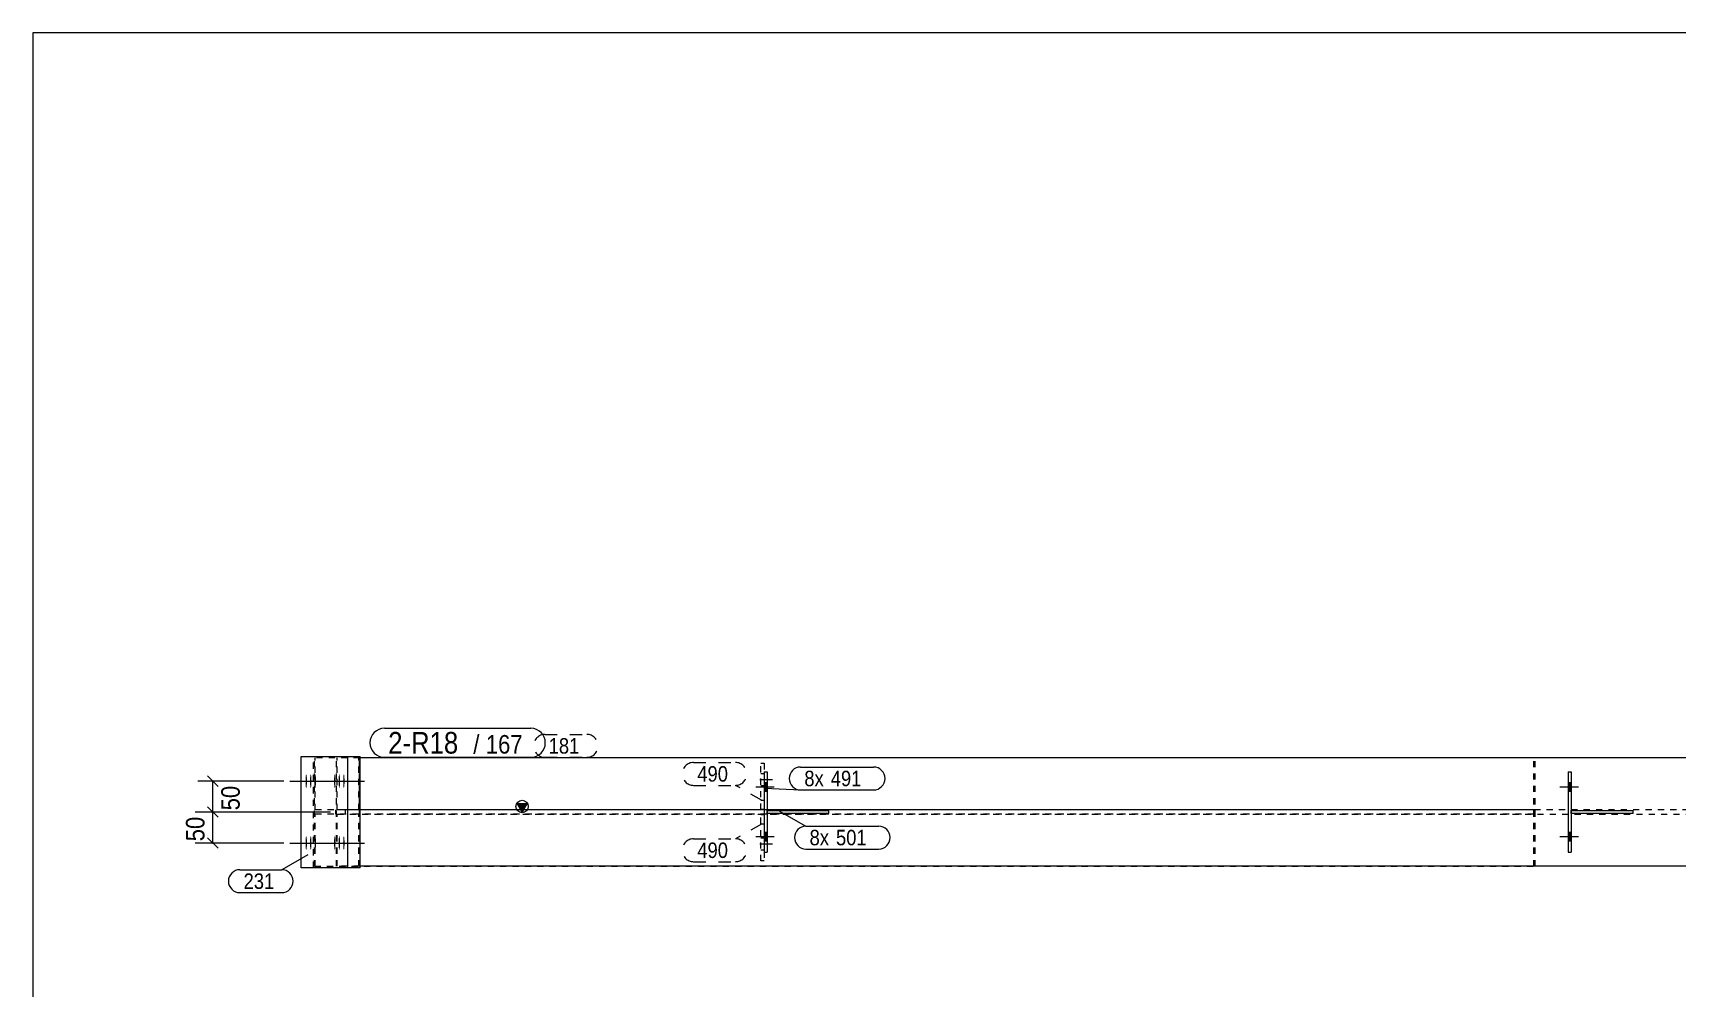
# Model space of a CAD drawing. Header units: millimetres. Extents: x 2 to 825, y 1 to 579.
# Drawn here: x 5 to 270.8, y 424.6 to 579 of the extents above; entities that cross this region are included whole.
import ezdxf

# ---------------------------------------------------------------- set-up
doc = ezdxf.new("R2010")
doc.units = ezdxf.units.MM
for name, pattern in [('XKITLINE00', [0]), ('XKITLINE01', [4, 1, -1, 1, -1]), ('XKITLINE02', [4, 2, -2])]:
    doc.linetypes.add(name, pattern=pattern)
for name, color, linetype, lineweight in [('Bolt', 3, 'Continuous', 0), ('Dimensions', 7, 'Continuous', 0), ('DrawingSheet', 5, 'Continuous', 0), ('Part', 2, 'Continuous', 0), ('PartMark', 7, 'Continuous', 0)]:
    doc.layers.add(name, color=color, linetype=linetype, lineweight=lineweight)
doc.styles.add('ARIAL', font='ARIAL.TTF')

# ---------------------------------------------------------------- blocks, each defined once
blk = doc.blocks.new('*A56')
at = {"layer": 'Bolt'}
for points in [[(253.19, 457.77), (253.69, 457.77), (253.69, 456.37), (253.19, 456.37)], [(253.19, 457.77), (253.69, 457.77), (253.69, 456.37), (253.19, 456.37)], [(253.19, 449.77), (253.69, 449.77), (253.69, 448.37), (253.19, 448.37)], [(253.19, 449.77), (253.69, 449.77), (253.69, 448.37), (253.19, 448.37)]]:
    blk.add_hatch(color=3, dxfattribs=at).paths.add_polyline_path(points, flags=17)
at = {"layer": 'Bolt', "color": 3, "linetype": 'XKITLINE00', "lineweight": 0}
for p, q in [((253.69, 457.77), (253.19, 457.77)), ((253.69, 457.77), (253.19, 457.77)), ((254.85, 457.07), (251.85, 457.07)), ((254.85, 457.07), (251.85, 457.07)), ((253.69, 456.37), (253.19, 456.37)), ((253.69, 456.37), (253.19, 456.37)), ((253.69, 449.77), (253.19, 449.77)), ((253.69, 449.77), (253.19, 449.77)), ((254.85, 449.07), (251.85, 449.07)), ((254.85, 449.07), (251.85, 449.07)), ((253.69, 448.37), (253.19, 448.37)), ((253.69, 448.37), (253.19, 448.37))]:
    blk.add_line(p, q, dxfattribs=at)
blk = doc.blocks.new('*A57')
at = {"layer": 'Bolt'}
for points in [[(123.19, 457.77), (123.69, 457.77), (123.69, 456.37), (123.19, 456.37)], [(123.19, 457.77), (123.69, 457.77), (123.69, 456.37), (123.19, 456.37)], [(123.19, 449.77), (123.69, 449.77), (123.69, 448.37), (123.19, 448.37)], [(123.19, 449.77), (123.69, 449.77), (123.69, 448.37), (123.19, 448.37)]]:
    blk.add_hatch(color=3, dxfattribs=at).paths.add_polyline_path(points, flags=17)
at = {"layer": 'Bolt', "color": 3, "linetype": 'XKITLINE00', "lineweight": 0}
for p, q in [((123.69, 457.77), (123.19, 457.77)), ((123.69, 457.77), (123.19, 457.77)), ((124.85, 457.07), (121.85, 457.07)), ((124.85, 457.07), (121.85, 457.07)), ((123.69, 456.37), (123.19, 456.37)), ((123.69, 456.37), (123.19, 456.37)), ((123.69, 449.77), (123.19, 449.77)), ((123.69, 449.77), (123.19, 449.77)), ((124.85, 449.07), (121.85, 449.07)), ((124.85, 449.07), (121.85, 449.07)), ((123.69, 448.37), (123.19, 448.37)), ((123.69, 448.37), (123.19, 448.37))]:
    blk.add_line(p, q, dxfattribs=at)
blk = doc.blocks.new('*A68')
at = {"layer": 'Bolt', "color": 3, "linetype": 'XKITLINE02', "lineweight": 0}
for p, q in [((124.54, 458.27), (121.54, 458.27)), ((123.19, 459.25), (122.69, 459.25)), ((123.19, 457.29), (122.69, 457.29))]:
    blk.add_line(p, q, dxfattribs=at)
blk = doc.blocks.new('*A69')
at = {"layer": 'Bolt', "color": 3, "linetype": 'XKITLINE02', "lineweight": 0}
for p, q in [((124.54, 447.87), (121.54, 447.87)), ((123.19, 448.85), (122.69, 448.85)), ((123.19, 446.89), (122.69, 446.89))]:
    blk.add_line(p, q, dxfattribs=at)
blk = doc.blocks.new('*A71')
at = {"layer": 'Bolt'}
for points in [[(49.3, 458.02), (49.3, 457.96), (49.3, 457.91), (49.3, 457.86), (49.3, 457.81), (49.3, 457.75), (49.29, 457.7), (49.29, 457.65), (49.29, 457.6), (49.29, 457.55), (49.29, 457.51), (49.28, 457.46), (49.28, 457.42), (49.28, 457.37), (49.27, 457.33), (49.27, 457.29), (49.26, 457.26), (49.26, 457.22), (49.25, 457.19), (49.25, 457.16), (49.25, 457.13), (49.24, 457.1), (49.24, 457.08), (49.23, 457.06), (49.23, 457.04), (49.22, 457.02), (49.21, 457.01), (49.21, 456.99), (49.2, 456.98), (49.2, 456.98), (49.19, 456.97), (49.19, 456.97), (49.18, 456.97), (49.17, 456.98), (49.17, 456.98), (49.16, 456.99), (49.16, 457.01), (49.15, 457.02), (49.15, 457.04), (49.14, 457.06), (49.14, 457.08), (49.13, 457.1), (49.13, 457.13), (49.12, 457.16), (49.12, 457.19), (49.11, 457.22), (49.11, 457.26), (49.1, 457.29), (49.1, 457.33), (49.1, 457.37), (49.09, 457.42), (49.09, 457.46), (49.09, 457.51), (49.08, 457.55), (49.08, 457.6), (49.08, 457.65), (49.08, 457.7), (49.08, 457.75), (49.07, 457.81), (49.07, 457.86), (49.07, 457.91), (49.07, 457.96), (49.07, 458.02), (49.07, 458.07), (49.07, 458.13), (49.07, 458.18), (49.07, 458.23), (49.07, 458.29), (49.07, 458.34), (49.08, 458.39), (49.08, 458.44), (49.08, 458.49), (49.08, 458.54), (49.08, 458.59), (49.09, 458.64), (49.09, 458.68), (49.09, 458.73), (49.1, 458.77), (49.1, 458.81), (49.1, 458.85), (49.11, 458.89), (49.11, 458.92), (49.12, 458.96), (49.12, 458.99), (49.13, 459.02), (49.13, 459.04), (49.14, 459.07), (49.14, 459.09), (49.15, 459.11), (49.15, 459.13), (49.16, 459.14), (49.16, 459.15), (49.17, 459.16), (49.17, 459.17), (49.18, 459.17), (49.19, 459.17), (49.19, 459.17), (49.2, 459.17), (49.2, 459.16), (49.21, 459.15), (49.21, 459.14), (49.22, 459.13), (49.23, 459.11), (49.23, 459.09), (49.24, 459.07), (49.24, 459.04), (49.25, 459.02), (49.25, 458.99), (49.25, 458.96), (49.26, 458.92), (49.26, 458.89), (49.27, 458.85), (49.27, 458.81), (49.28, 458.77), (49.28, 458.73), (49.28, 458.68), (49.29, 458.64), (49.29, 458.59), (49.29, 458.54), (49.29, 458.49), (49.29, 458.44), (49.3, 458.39), (49.3, 458.34), (49.3, 458.29), (49.3, 458.23), (49.3, 458.18), (49.3, 458.13), (49.3, 458.07)], [(50.04, 458.02), (50.04, 457.96), (50.03, 457.91), (50.03, 457.86), (50.03, 457.81), (50.03, 457.75), (50.03, 457.7), (50.03, 457.65), (50.02, 457.6), (50.02, 457.55), (50.02, 457.51), (50.02, 457.46), (50.01, 457.42), (50.01, 457.37), (50.01, 457.33), (50, 457.29), (50, 457.26), (49.99, 457.22), (49.99, 457.19), (49.98, 457.16), (49.98, 457.13), (49.97, 457.1), (49.97, 457.08), (49.96, 457.06), (49.96, 457.04), (49.95, 457.02), (49.95, 457.01), (49.94, 456.99), (49.94, 456.98), (49.93, 456.98), (49.93, 456.97), (49.92, 456.97), (49.91, 456.97), (49.91, 456.98), (49.9, 456.98), (49.9, 456.99), (49.89, 457.01), (49.89, 457.02), (49.88, 457.04), (49.88, 457.06), (49.87, 457.08), (49.87, 457.1), (49.86, 457.13), (49.86, 457.16), (49.85, 457.19), (49.85, 457.22), (49.84, 457.26), (49.84, 457.29), (49.83, 457.33), (49.83, 457.37), (49.83, 457.42), (49.82, 457.46), (49.82, 457.51), (49.82, 457.55), (49.82, 457.6), (49.81, 457.65), (49.81, 457.7), (49.81, 457.75), (49.81, 457.81), (49.81, 457.86), (49.81, 457.91), (49.81, 457.96), (49.81, 458.02), (49.81, 458.07), (49.81, 458.13), (49.81, 458.18), (49.81, 458.23), (49.81, 458.29), (49.81, 458.34), (49.81, 458.39), (49.81, 458.44), (49.81, 458.49), (49.82, 458.54), (49.82, 458.59), (49.82, 458.64), (49.82, 458.68), (49.83, 458.73), (49.83, 458.77), (49.83, 458.81), (49.84, 458.85), (49.84, 458.89), (49.85, 458.92), (49.85, 458.96), (49.86, 458.99), (49.86, 459.02), (49.87, 459.04), (49.87, 459.07), (49.88, 459.09), (49.88, 459.11), (49.89, 459.13), (49.89, 459.14), (49.9, 459.15), (49.9, 459.16), (49.91, 459.17), (49.91, 459.17), (49.92, 459.17), (49.93, 459.17), (49.93, 459.17), (49.94, 459.16), (49.94, 459.15), (49.95, 459.14), (49.95, 459.13), (49.96, 459.11), (49.96, 459.09), (49.97, 459.07), (49.97, 459.04), (49.98, 459.02), (49.98, 458.99), (49.99, 458.96), (49.99, 458.92), (50, 458.89), (50, 458.85), (50.01, 458.81), (50.01, 458.77), (50.01, 458.73), (50.02, 458.68), (50.02, 458.64), (50.02, 458.59), (50.02, 458.54), (50.03, 458.49), (50.03, 458.44), (50.03, 458.39), (50.03, 458.34), (50.03, 458.29), (50.03, 458.23), (50.04, 458.18), (50.04, 458.13), (50.04, 458.07)], [(50.77, 458.02), (50.77, 457.96), (50.77, 457.91), (50.77, 457.86), (50.77, 457.81), (50.77, 457.75), (50.76, 457.7), (50.76, 457.65), (50.76, 457.6), (50.76, 457.55), (50.75, 457.51), (50.75, 457.46), (50.75, 457.42), (50.74, 457.37), (50.74, 457.33), (50.74, 457.29), (50.73, 457.26), (50.73, 457.22), (50.72, 457.19), (50.72, 457.16), (50.71, 457.13), (50.71, 457.1), (50.7, 457.08), (50.7, 457.06), (50.69, 457.04), (50.69, 457.02), (50.68, 457.01), (50.68, 456.99), (50.67, 456.98), (50.67, 456.98), (50.66, 456.97), (50.65, 456.97), (50.65, 456.97), (50.64, 456.98), (50.64, 456.98), (50.63, 456.99), (50.63, 457.01), (50.62, 457.02), (50.62, 457.04), (50.61, 457.06), (50.61, 457.08), (50.6, 457.1), (50.6, 457.13), (50.59, 457.16), (50.59, 457.19), (50.58, 457.22), (50.58, 457.26), (50.57, 457.29), (50.57, 457.33), (50.57, 457.37), (50.56, 457.42), (50.56, 457.46), (50.56, 457.51), (50.55, 457.55), (50.55, 457.6), (50.55, 457.65), (50.55, 457.7), (50.54, 457.75), (50.54, 457.81), (50.54, 457.86), (50.54, 457.91), (50.54, 457.96), (50.54, 458.02), (50.54, 458.07), (50.54, 458.13), (50.54, 458.18), (50.54, 458.23), (50.54, 458.29), (50.54, 458.34), (50.54, 458.39), (50.55, 458.44), (50.55, 458.49), (50.55, 458.54), (50.55, 458.59), (50.56, 458.64), (50.56, 458.68), (50.56, 458.73), (50.57, 458.77), (50.57, 458.81), (50.57, 458.85), (50.58, 458.89), (50.58, 458.92), (50.59, 458.96), (50.59, 458.99), (50.6, 459.02), (50.6, 459.04), (50.61, 459.07), (50.61, 459.09), (50.62, 459.11), (50.62, 459.13), (50.63, 459.14), (50.63, 459.15), (50.64, 459.16), (50.64, 459.17), (50.65, 459.17), (50.65, 459.17), (50.66, 459.17), (50.67, 459.17), (50.67, 459.16), (50.68, 459.15), (50.68, 459.14), (50.69, 459.13), (50.69, 459.11), (50.7, 459.09), (50.7, 459.07), (50.71, 459.04), (50.71, 459.02), (50.72, 458.99), (50.72, 458.96), (50.73, 458.92), (50.73, 458.89), (50.74, 458.85), (50.74, 458.81), (50.74, 458.77), (50.75, 458.73), (50.75, 458.68), (50.75, 458.64), (50.76, 458.59), (50.76, 458.54), (50.76, 458.49), (50.76, 458.44), (50.77, 458.39), (50.77, 458.34), (50.77, 458.29), (50.77, 458.23), (50.77, 458.18), (50.77, 458.13), (50.77, 458.07)], [(53.92, 458.02), (53.92, 457.96), (53.92, 457.91), (53.91, 457.86), (53.91, 457.81), (53.91, 457.75), (53.91, 457.7), (53.91, 457.65), (53.91, 457.6), (53.9, 457.55), (53.9, 457.51), (53.9, 457.46), (53.89, 457.42), (53.89, 457.37), (53.89, 457.33), (53.88, 457.29), (53.88, 457.26), (53.87, 457.22), (53.87, 457.19), (53.87, 457.16), (53.86, 457.13), (53.86, 457.1), (53.85, 457.08), (53.85, 457.06), (53.84, 457.04), (53.84, 457.02), (53.83, 457.01), (53.82, 456.99), (53.82, 456.98), (53.81, 456.98), (53.81, 456.97), (53.8, 456.97), (53.8, 456.97), (53.79, 456.98), (53.78, 456.98), (53.78, 456.99), (53.77, 457.01), (53.77, 457.02), (53.76, 457.04), (53.76, 457.06), (53.75, 457.08), (53.75, 457.1), (53.74, 457.13), (53.74, 457.16), (53.73, 457.19), (53.73, 457.22), (53.72, 457.26), (53.72, 457.29), (53.72, 457.33), (53.71, 457.37), (53.71, 457.42), (53.71, 457.46), (53.7, 457.51), (53.7, 457.55), (53.7, 457.6), (53.69, 457.65), (53.69, 457.7), (53.69, 457.75), (53.69, 457.81), (53.69, 457.86), (53.69, 457.91), (53.69, 457.96), (53.69, 458.02), (53.69, 458.07), (53.69, 458.13), (53.69, 458.18), (53.69, 458.23), (53.69, 458.29), (53.69, 458.34), (53.69, 458.39), (53.69, 458.44), (53.69, 458.49), (53.7, 458.54), (53.7, 458.59), (53.7, 458.64), (53.71, 458.68), (53.71, 458.73), (53.71, 458.77), (53.72, 458.81), (53.72, 458.85), (53.72, 458.89), (53.73, 458.92), (53.73, 458.96), (53.74, 458.99), (53.74, 459.02), (53.75, 459.04), (53.75, 459.07), (53.76, 459.09), (53.76, 459.11), (53.77, 459.13), (53.77, 459.14), (53.78, 459.15), (53.78, 459.16), (53.79, 459.17), (53.8, 459.17), (53.8, 459.17), (53.81, 459.17), (53.81, 459.17), (53.82, 459.16), (53.82, 459.15), (53.83, 459.14), (53.84, 459.13), (53.84, 459.11), (53.85, 459.09), (53.85, 459.07), (53.86, 459.04), (53.86, 459.02), (53.87, 458.99), (53.87, 458.96), (53.87, 458.92), (53.88, 458.89), (53.88, 458.85), (53.89, 458.81), (53.89, 458.77), (53.89, 458.73), (53.9, 458.68), (53.9, 458.64), (53.9, 458.59), (53.91, 458.54), (53.91, 458.49), (53.91, 458.44), (53.91, 458.39), (53.91, 458.34), (53.91, 458.29), (53.92, 458.23), (53.92, 458.18), (53.92, 458.13), (53.92, 458.07)], [(54.65, 458.02), (54.65, 457.96), (54.65, 457.91), (54.65, 457.86), (54.65, 457.81), (54.65, 457.75), (54.64, 457.7), (54.64, 457.65), (54.64, 457.6), (54.64, 457.55), (54.63, 457.51), (54.63, 457.46), (54.63, 457.42), (54.63, 457.37), (54.62, 457.33), (54.62, 457.29), (54.61, 457.26), (54.61, 457.22), (54.6, 457.19), (54.6, 457.16), (54.6, 457.13), (54.59, 457.1), (54.59, 457.08), (54.58, 457.06), (54.57, 457.04), (54.57, 457.02), (54.56, 457.01), (54.56, 456.99), (54.55, 456.98), (54.55, 456.98), (54.54, 456.97), (54.54, 456.97), (54.53, 456.97), (54.52, 456.98), (54.52, 456.98), (54.51, 456.99), (54.51, 457.01), (54.5, 457.02), (54.5, 457.04), (54.49, 457.06), (54.49, 457.08), (54.48, 457.1), (54.48, 457.13), (54.47, 457.16), (54.47, 457.19), (54.46, 457.22), (54.46, 457.26), (54.45, 457.29), (54.45, 457.33), (54.45, 457.37), (54.44, 457.42), (54.44, 457.46), (54.44, 457.51), (54.43, 457.55), (54.43, 457.6), (54.43, 457.65), (54.43, 457.7), (54.43, 457.75), (54.42, 457.81), (54.42, 457.86), (54.42, 457.91), (54.42, 457.96), (54.42, 458.02), (54.42, 458.07), (54.42, 458.13), (54.42, 458.18), (54.42, 458.23), (54.42, 458.29), (54.42, 458.34), (54.43, 458.39), (54.43, 458.44), (54.43, 458.49), (54.43, 458.54), (54.43, 458.59), (54.44, 458.64), (54.44, 458.68), (54.44, 458.73), (54.45, 458.77), (54.45, 458.81), (54.45, 458.85), (54.46, 458.89), (54.46, 458.92), (54.47, 458.96), (54.47, 458.99), (54.48, 459.02), (54.48, 459.04), (54.49, 459.07), (54.49, 459.09), (54.5, 459.11), (54.5, 459.13), (54.51, 459.14), (54.51, 459.15), (54.52, 459.16), (54.52, 459.17), (54.53, 459.17), (54.54, 459.17), (54.54, 459.17), (54.55, 459.17), (54.55, 459.16), (54.56, 459.15), (54.56, 459.14), (54.57, 459.13), (54.57, 459.11), (54.58, 459.09), (54.59, 459.07), (54.59, 459.04), (54.6, 459.02), (54.6, 458.99), (54.6, 458.96), (54.61, 458.92), (54.61, 458.89), (54.62, 458.85), (54.62, 458.81), (54.63, 458.77), (54.63, 458.73), (54.63, 458.68), (54.63, 458.64), (54.64, 458.59), (54.64, 458.54), (54.64, 458.49), (54.64, 458.44), (54.65, 458.39), (54.65, 458.34), (54.65, 458.29), (54.65, 458.23), (54.65, 458.18), (54.65, 458.13), (54.65, 458.07)], [(55.39, 458.02), (55.38, 457.96), (55.38, 457.91), (55.38, 457.86), (55.38, 457.81), (55.38, 457.75), (55.38, 457.7), (55.38, 457.65), (55.37, 457.6), (55.37, 457.55), (55.37, 457.51), (55.37, 457.46), (55.36, 457.42), (55.36, 457.37), (55.36, 457.33), (55.35, 457.29), (55.35, 457.26), (55.34, 457.22), (55.34, 457.19), (55.33, 457.16), (55.33, 457.13), (55.32, 457.1), (55.32, 457.08), (55.31, 457.06), (55.31, 457.04), (55.3, 457.02), (55.3, 457.01), (55.29, 456.99), (55.29, 456.98), (55.28, 456.98), (55.28, 456.97), (55.27, 456.97), (55.26, 456.97), (55.26, 456.98), (55.25, 456.98), (55.25, 456.99), (55.24, 457.01), (55.24, 457.02), (55.23, 457.04), (55.23, 457.06), (55.22, 457.08), (55.22, 457.1), (55.21, 457.13), (55.21, 457.16), (55.2, 457.19), (55.2, 457.22), (55.19, 457.26), (55.19, 457.29), (55.18, 457.33), (55.18, 457.37), (55.18, 457.42), (55.17, 457.46), (55.17, 457.51), (55.17, 457.55), (55.17, 457.6), (55.16, 457.65), (55.16, 457.7), (55.16, 457.75), (55.16, 457.81), (55.16, 457.86), (55.16, 457.91), (55.16, 457.96), (55.15, 458.02), (55.15, 458.07), (55.15, 458.13), (55.16, 458.18), (55.16, 458.23), (55.16, 458.29), (55.16, 458.34), (55.16, 458.39), (55.16, 458.44), (55.16, 458.49), (55.17, 458.54), (55.17, 458.59), (55.17, 458.64), (55.17, 458.68), (55.18, 458.73), (55.18, 458.77), (55.18, 458.81), (55.19, 458.85), (55.19, 458.89), (55.2, 458.92), (55.2, 458.96), (55.21, 458.99), (55.21, 459.02), (55.22, 459.04), (55.22, 459.07), (55.23, 459.09), (55.23, 459.11), (55.24, 459.13), (55.24, 459.14), (55.25, 459.15), (55.25, 459.16), (55.26, 459.17), (55.26, 459.17), (55.27, 459.17), (55.28, 459.17), (55.28, 459.17), (55.29, 459.16), (55.29, 459.15), (55.3, 459.14), (55.3, 459.13), (55.31, 459.11), (55.31, 459.09), (55.32, 459.07), (55.32, 459.04), (55.33, 459.02), (55.33, 458.99), (55.34, 458.96), (55.34, 458.92), (55.35, 458.89), (55.35, 458.85), (55.36, 458.81), (55.36, 458.77), (55.36, 458.73), (55.37, 458.68), (55.37, 458.64), (55.37, 458.59), (55.37, 458.54), (55.38, 458.49), (55.38, 458.44), (55.38, 458.39), (55.38, 458.34), (55.38, 458.29), (55.38, 458.23), (55.38, 458.18), (55.39, 458.13), (55.39, 458.07)], [(49.3, 448.02), (49.3, 447.96), (49.3, 447.91), (49.3, 447.86), (49.3, 447.81), (49.3, 447.75), (49.29, 447.7), (49.29, 447.65), (49.29, 447.6), (49.29, 447.55), (49.29, 447.51), (49.28, 447.46), (49.28, 447.42), (49.28, 447.37), (49.27, 447.33), (49.27, 447.29), (49.26, 447.26), (49.26, 447.22), (49.25, 447.19), (49.25, 447.16), (49.25, 447.13), (49.24, 447.1), (49.24, 447.08), (49.23, 447.06), (49.23, 447.04), (49.22, 447.02), (49.21, 447.01), (49.21, 446.99), (49.2, 446.98), (49.2, 446.98), (49.19, 446.97), (49.19, 446.97), (49.18, 446.97), (49.17, 446.98), (49.17, 446.98), (49.16, 446.99), (49.16, 447.01), (49.15, 447.02), (49.15, 447.04), (49.14, 447.06), (49.14, 447.08), (49.13, 447.1), (49.13, 447.13), (49.12, 447.16), (49.12, 447.19), (49.11, 447.22), (49.11, 447.26), (49.1, 447.29), (49.1, 447.33), (49.1, 447.37), (49.09, 447.42), (49.09, 447.46), (49.09, 447.51), (49.08, 447.55), (49.08, 447.6), (49.08, 447.65), (49.08, 447.7), (49.08, 447.75), (49.07, 447.81), (49.07, 447.86), (49.07, 447.91), (49.07, 447.96), (49.07, 448.02), (49.07, 448.07), (49.07, 448.13), (49.07, 448.18), (49.07, 448.23), (49.07, 448.29), (49.07, 448.34), (49.08, 448.39), (49.08, 448.44), (49.08, 448.49), (49.08, 448.54), (49.08, 448.59), (49.09, 448.64), (49.09, 448.68), (49.09, 448.73), (49.1, 448.77), (49.1, 448.81), (49.1, 448.85), (49.11, 448.89), (49.11, 448.92), (49.12, 448.96), (49.12, 448.99), (49.13, 449.02), (49.13, 449.04), (49.14, 449.07), (49.14, 449.09), (49.15, 449.11), (49.15, 449.13), (49.16, 449.14), (49.16, 449.15), (49.17, 449.16), (49.17, 449.17), (49.18, 449.17), (49.19, 449.17), (49.19, 449.17), (49.2, 449.17), (49.2, 449.16), (49.21, 449.15), (49.21, 449.14), (49.22, 449.13), (49.23, 449.11), (49.23, 449.09), (49.24, 449.07), (49.24, 449.04), (49.25, 449.02), (49.25, 448.99), (49.25, 448.96), (49.26, 448.92), (49.26, 448.89), (49.27, 448.85), (49.27, 448.81), (49.28, 448.77), (49.28, 448.73), (49.28, 448.68), (49.29, 448.64), (49.29, 448.59), (49.29, 448.54), (49.29, 448.49), (49.29, 448.44), (49.3, 448.39), (49.3, 448.34), (49.3, 448.29), (49.3, 448.23), (49.3, 448.18), (49.3, 448.13), (49.3, 448.07)], [(50.04, 448.02), (50.04, 447.96), (50.03, 447.91), (50.03, 447.86), (50.03, 447.81), (50.03, 447.75), (50.03, 447.7), (50.03, 447.65), (50.02, 447.6), (50.02, 447.55), (50.02, 447.51), (50.02, 447.46), (50.01, 447.42), (50.01, 447.37), (50.01, 447.33), (50, 447.29), (50, 447.26), (49.99, 447.22), (49.99, 447.19), (49.98, 447.16), (49.98, 447.13), (49.97, 447.1), (49.97, 447.08), (49.96, 447.06), (49.96, 447.04), (49.95, 447.02), (49.95, 447.01), (49.94, 446.99), (49.94, 446.98), (49.93, 446.98), (49.93, 446.97), (49.92, 446.97), (49.91, 446.97), (49.91, 446.98), (49.9, 446.98), (49.9, 446.99), (49.89, 447.01), (49.89, 447.02), (49.88, 447.04), (49.88, 447.06), (49.87, 447.08), (49.87, 447.1), (49.86, 447.13), (49.86, 447.16), (49.85, 447.19), (49.85, 447.22), (49.84, 447.26), (49.84, 447.29), (49.83, 447.33), (49.83, 447.37), (49.83, 447.42), (49.82, 447.46), (49.82, 447.51), (49.82, 447.55), (49.82, 447.6), (49.81, 447.65), (49.81, 447.7), (49.81, 447.75), (49.81, 447.81), (49.81, 447.86), (49.81, 447.91), (49.81, 447.96), (49.81, 448.02), (49.81, 448.07), (49.81, 448.13), (49.81, 448.18), (49.81, 448.23), (49.81, 448.29), (49.81, 448.34), (49.81, 448.39), (49.81, 448.44), (49.81, 448.49), (49.82, 448.54), (49.82, 448.59), (49.82, 448.64), (49.82, 448.68), (49.83, 448.73), (49.83, 448.77), (49.83, 448.81), (49.84, 448.85), (49.84, 448.89), (49.85, 448.92), (49.85, 448.96), (49.86, 448.99), (49.86, 449.02), (49.87, 449.04), (49.87, 449.07), (49.88, 449.09), (49.88, 449.11), (49.89, 449.13), (49.89, 449.14), (49.9, 449.15), (49.9, 449.16), (49.91, 449.17), (49.91, 449.17), (49.92, 449.17), (49.93, 449.17), (49.93, 449.17), (49.94, 449.16), (49.94, 449.15), (49.95, 449.14), (49.95, 449.13), (49.96, 449.11), (49.96, 449.09), (49.97, 449.07), (49.97, 449.04), (49.98, 449.02), (49.98, 448.99), (49.99, 448.96), (49.99, 448.92), (50, 448.89), (50, 448.85), (50.01, 448.81), (50.01, 448.77), (50.01, 448.73), (50.02, 448.68), (50.02, 448.64), (50.02, 448.59), (50.02, 448.54), (50.03, 448.49), (50.03, 448.44), (50.03, 448.39), (50.03, 448.34), (50.03, 448.29), (50.03, 448.23), (50.04, 448.18), (50.04, 448.13), (50.04, 448.07)], [(50.77, 448.02), (50.77, 447.96), (50.77, 447.91), (50.77, 447.86), (50.77, 447.81), (50.77, 447.75), (50.76, 447.7), (50.76, 447.65), (50.76, 447.6), (50.76, 447.55), (50.75, 447.51), (50.75, 447.46), (50.75, 447.42), (50.74, 447.37), (50.74, 447.33), (50.74, 447.29), (50.73, 447.26), (50.73, 447.22), (50.72, 447.19), (50.72, 447.16), (50.71, 447.13), (50.71, 447.1), (50.7, 447.08), (50.7, 447.06), (50.69, 447.04), (50.69, 447.02), (50.68, 447.01), (50.68, 446.99), (50.67, 446.98), (50.67, 446.98), (50.66, 446.97), (50.65, 446.97), (50.65, 446.97), (50.64, 446.98), (50.64, 446.98), (50.63, 446.99), (50.63, 447.01), (50.62, 447.02), (50.62, 447.04), (50.61, 447.06), (50.61, 447.08), (50.6, 447.1), (50.6, 447.13), (50.59, 447.16), (50.59, 447.19), (50.58, 447.22), (50.58, 447.26), (50.57, 447.29), (50.57, 447.33), (50.57, 447.37), (50.56, 447.42), (50.56, 447.46), (50.56, 447.51), (50.55, 447.55), (50.55, 447.6), (50.55, 447.65), (50.55, 447.7), (50.54, 447.75), (50.54, 447.81), (50.54, 447.86), (50.54, 447.91), (50.54, 447.96), (50.54, 448.02), (50.54, 448.07), (50.54, 448.13), (50.54, 448.18), (50.54, 448.23), (50.54, 448.29), (50.54, 448.34), (50.54, 448.39), (50.55, 448.44), (50.55, 448.49), (50.55, 448.54), (50.55, 448.59), (50.56, 448.64), (50.56, 448.68), (50.56, 448.73), (50.57, 448.77), (50.57, 448.81), (50.57, 448.85), (50.58, 448.89), (50.58, 448.92), (50.59, 448.96), (50.59, 448.99), (50.6, 449.02), (50.6, 449.04), (50.61, 449.07), (50.61, 449.09), (50.62, 449.11), (50.62, 449.13), (50.63, 449.14), (50.63, 449.15), (50.64, 449.16), (50.64, 449.17), (50.65, 449.17), (50.65, 449.17), (50.66, 449.17), (50.67, 449.17), (50.67, 449.16), (50.68, 449.15), (50.68, 449.14), (50.69, 449.13), (50.69, 449.11), (50.7, 449.09), (50.7, 449.07), (50.71, 449.04), (50.71, 449.02), (50.72, 448.99), (50.72, 448.96), (50.73, 448.92), (50.73, 448.89), (50.74, 448.85), (50.74, 448.81), (50.74, 448.77), (50.75, 448.73), (50.75, 448.68), (50.75, 448.64), (50.76, 448.59), (50.76, 448.54), (50.76, 448.49), (50.76, 448.44), (50.77, 448.39), (50.77, 448.34), (50.77, 448.29), (50.77, 448.23), (50.77, 448.18), (50.77, 448.13), (50.77, 448.07)], [(53.92, 448.02), (53.92, 447.96), (53.92, 447.91), (53.91, 447.86), (53.91, 447.81), (53.91, 447.75), (53.91, 447.7), (53.91, 447.65), (53.91, 447.6), (53.9, 447.55), (53.9, 447.51), (53.9, 447.46), (53.89, 447.42), (53.89, 447.37), (53.89, 447.33), (53.88, 447.29), (53.88, 447.26), (53.87, 447.22), (53.87, 447.19), (53.87, 447.16), (53.86, 447.13), (53.86, 447.1), (53.85, 447.08), (53.85, 447.06), (53.84, 447.04), (53.84, 447.02), (53.83, 447.01), (53.82, 446.99), (53.82, 446.98), (53.81, 446.98), (53.81, 446.97), (53.8, 446.97), (53.8, 446.97), (53.79, 446.98), (53.78, 446.98), (53.78, 446.99), (53.77, 447.01), (53.77, 447.02), (53.76, 447.04), (53.76, 447.06), (53.75, 447.08), (53.75, 447.1), (53.74, 447.13), (53.74, 447.16), (53.73, 447.19), (53.73, 447.22), (53.72, 447.26), (53.72, 447.29), (53.72, 447.33), (53.71, 447.37), (53.71, 447.42), (53.71, 447.46), (53.7, 447.51), (53.7, 447.55), (53.7, 447.6), (53.69, 447.65), (53.69, 447.7), (53.69, 447.75), (53.69, 447.81), (53.69, 447.86), (53.69, 447.91), (53.69, 447.96), (53.69, 448.02), (53.69, 448.07), (53.69, 448.13), (53.69, 448.18), (53.69, 448.23), (53.69, 448.29), (53.69, 448.34), (53.69, 448.39), (53.69, 448.44), (53.69, 448.49), (53.7, 448.54), (53.7, 448.59), (53.7, 448.64), (53.71, 448.68), (53.71, 448.73), (53.71, 448.77), (53.72, 448.81), (53.72, 448.85), (53.72, 448.89), (53.73, 448.92), (53.73, 448.96), (53.74, 448.99), (53.74, 449.02), (53.75, 449.04), (53.75, 449.07), (53.76, 449.09), (53.76, 449.11), (53.77, 449.13), (53.77, 449.14), (53.78, 449.15), (53.78, 449.16), (53.79, 449.17), (53.8, 449.17), (53.8, 449.17), (53.81, 449.17), (53.81, 449.17), (53.82, 449.16), (53.82, 449.15), (53.83, 449.14), (53.84, 449.13), (53.84, 449.11), (53.85, 449.09), (53.85, 449.07), (53.86, 449.04), (53.86, 449.02), (53.87, 448.99), (53.87, 448.96), (53.87, 448.92), (53.88, 448.89), (53.88, 448.85), (53.89, 448.81), (53.89, 448.77), (53.89, 448.73), (53.9, 448.68), (53.9, 448.64), (53.9, 448.59), (53.91, 448.54), (53.91, 448.49), (53.91, 448.44), (53.91, 448.39), (53.91, 448.34), (53.91, 448.29), (53.92, 448.23), (53.92, 448.18), (53.92, 448.13), (53.92, 448.07)], [(54.65, 448.02), (54.65, 447.96), (54.65, 447.91), (54.65, 447.86), (54.65, 447.81), (54.65, 447.75), (54.64, 447.7), (54.64, 447.65), (54.64, 447.6), (54.64, 447.55), (54.63, 447.51), (54.63, 447.46), (54.63, 447.42), (54.63, 447.37), (54.62, 447.33), (54.62, 447.29), (54.61, 447.26), (54.61, 447.22), (54.6, 447.19), (54.6, 447.16), (54.6, 447.13), (54.59, 447.1), (54.59, 447.08), (54.58, 447.06), (54.57, 447.04), (54.57, 447.02), (54.56, 447.01), (54.56, 446.99), (54.55, 446.98), (54.55, 446.98), (54.54, 446.97), (54.54, 446.97), (54.53, 446.97), (54.52, 446.98), (54.52, 446.98), (54.51, 446.99), (54.51, 447.01), (54.5, 447.02), (54.5, 447.04), (54.49, 447.06), (54.49, 447.08), (54.48, 447.1), (54.48, 447.13), (54.47, 447.16), (54.47, 447.19), (54.46, 447.22), (54.46, 447.26), (54.45, 447.29), (54.45, 447.33), (54.45, 447.37), (54.44, 447.42), (54.44, 447.46), (54.44, 447.51), (54.43, 447.55), (54.43, 447.6), (54.43, 447.65), (54.43, 447.7), (54.43, 447.75), (54.42, 447.81), (54.42, 447.86), (54.42, 447.91), (54.42, 447.96), (54.42, 448.02), (54.42, 448.07), (54.42, 448.13), (54.42, 448.18), (54.42, 448.23), (54.42, 448.29), (54.42, 448.34), (54.43, 448.39), (54.43, 448.44), (54.43, 448.49), (54.43, 448.54), (54.43, 448.59), (54.44, 448.64), (54.44, 448.68), (54.44, 448.73), (54.45, 448.77), (54.45, 448.81), (54.45, 448.85), (54.46, 448.89), (54.46, 448.92), (54.47, 448.96), (54.47, 448.99), (54.48, 449.02), (54.48, 449.04), (54.49, 449.07), (54.49, 449.09), (54.5, 449.11), (54.5, 449.13), (54.51, 449.14), (54.51, 449.15), (54.52, 449.16), (54.52, 449.17), (54.53, 449.17), (54.54, 449.17), (54.54, 449.17), (54.55, 449.17), (54.55, 449.16), (54.56, 449.15), (54.56, 449.14), (54.57, 449.13), (54.57, 449.11), (54.58, 449.09), (54.59, 449.07), (54.59, 449.04), (54.6, 449.02), (54.6, 448.99), (54.6, 448.96), (54.61, 448.92), (54.61, 448.89), (54.62, 448.85), (54.62, 448.81), (54.63, 448.77), (54.63, 448.73), (54.63, 448.68), (54.63, 448.64), (54.64, 448.59), (54.64, 448.54), (54.64, 448.49), (54.64, 448.44), (54.65, 448.39), (54.65, 448.34), (54.65, 448.29), (54.65, 448.23), (54.65, 448.18), (54.65, 448.13), (54.65, 448.07)], [(55.39, 448.02), (55.38, 447.96), (55.38, 447.91), (55.38, 447.86), (55.38, 447.81), (55.38, 447.75), (55.38, 447.7), (55.38, 447.65), (55.37, 447.6), (55.37, 447.55), (55.37, 447.51), (55.37, 447.46), (55.36, 447.42), (55.36, 447.37), (55.36, 447.33), (55.35, 447.29), (55.35, 447.26), (55.34, 447.22), (55.34, 447.19), (55.33, 447.16), (55.33, 447.13), (55.32, 447.1), (55.32, 447.08), (55.31, 447.06), (55.31, 447.04), (55.3, 447.02), (55.3, 447.01), (55.29, 446.99), (55.29, 446.98), (55.28, 446.98), (55.28, 446.97), (55.27, 446.97), (55.26, 446.97), (55.26, 446.98), (55.25, 446.98), (55.25, 446.99), (55.24, 447.01), (55.24, 447.02), (55.23, 447.04), (55.23, 447.06), (55.22, 447.08), (55.22, 447.1), (55.21, 447.13), (55.21, 447.16), (55.2, 447.19), (55.2, 447.22), (55.19, 447.26), (55.19, 447.29), (55.18, 447.33), (55.18, 447.37), (55.18, 447.42), (55.17, 447.46), (55.17, 447.51), (55.17, 447.55), (55.17, 447.6), (55.16, 447.65), (55.16, 447.7), (55.16, 447.75), (55.16, 447.81), (55.16, 447.86), (55.16, 447.91), (55.16, 447.96), (55.15, 448.02), (55.15, 448.07), (55.15, 448.13), (55.16, 448.18), (55.16, 448.23), (55.16, 448.29), (55.16, 448.34), (55.16, 448.39), (55.16, 448.44), (55.16, 448.49), (55.17, 448.54), (55.17, 448.59), (55.17, 448.64), (55.17, 448.68), (55.18, 448.73), (55.18, 448.77), (55.18, 448.81), (55.19, 448.85), (55.19, 448.89), (55.2, 448.92), (55.2, 448.96), (55.21, 448.99), (55.21, 449.02), (55.22, 449.04), (55.22, 449.07), (55.23, 449.09), (55.23, 449.11), (55.24, 449.13), (55.24, 449.14), (55.25, 449.15), (55.25, 449.16), (55.26, 449.17), (55.26, 449.17), (55.27, 449.17), (55.28, 449.17), (55.28, 449.17), (55.29, 449.16), (55.29, 449.15), (55.3, 449.14), (55.3, 449.13), (55.31, 449.11), (55.31, 449.09), (55.32, 449.07), (55.32, 449.04), (55.33, 449.02), (55.33, 448.99), (55.34, 448.96), (55.34, 448.92), (55.35, 448.89), (55.35, 448.85), (55.36, 448.81), (55.36, 448.77), (55.36, 448.73), (55.37, 448.68), (55.37, 448.64), (55.37, 448.59), (55.37, 448.54), (55.38, 448.49), (55.38, 448.44), (55.38, 448.39), (55.38, 448.34), (55.38, 448.29), (55.38, 448.23), (55.38, 448.18), (55.39, 448.13), (55.39, 448.07)]]:
    blk.add_hatch(color=3, dxfattribs=at).paths.add_polyline_path(points, flags=17)
at = {"layer": 'Bolt', "color": 3, "linetype": 'XKITLINE00', "lineweight": 0}
for p, q in [((46.55, 458.07), (52.52, 458.07)), ((47.29, 458.07), (53.25, 458.07)), ((48.02, 458.07), (53.99, 458.07)), ((51.17, 458.07), (57.13, 458.07)), ((51.9, 458.07), (57.87, 458.07)), ((52.63, 458.07), (58.6, 458.07)), ((46.55, 448.07), (52.52, 448.07)), ((47.29, 448.07), (53.25, 448.07)), ((48.02, 448.07), (53.99, 448.07)), ((51.17, 448.07), (57.13, 448.07)), ((51.9, 448.07), (57.87, 448.07)), ((52.63, 448.07), (58.6, 448.07))]:
    blk.add_line(p, q, dxfattribs=at)
blk = doc.blocks.new('*A72')
at = {"layer": 'Part'}
blk.add_hatch(color=2, dxfattribs=at).paths.add_polyline_path([(83.29, 454.47), (84.89, 454.47), (84.09, 453.07)], flags=17)
at = {"layer": 'Part', "color": 7, "linetype": 'XKITLINE01', "lineweight": 0}
for p, q in [((54.09, 444.32), (54.09, 461.82)), ((57.89, 461.82), (54.09, 461.82)), ((54.21, 453.42), (54.21, 461.82)), ((57.67, 453.42), (57.67, 461.82)), ((57.78, 444.32), (57.78, 461.82)), ((278.69, 453.42), (54.21, 453.42)), ((54.21, 444.32), (54.21, 452.72)), ((54.21, 452.72), (278.69, 452.72)), ((57.67, 444.32), (57.67, 452.72)), ((57.89, 444.32), (54.09, 444.32))]:
    blk.add_line(p, q, dxfattribs=at)
at = {"layer": 'Part', "color": 2, "linetype": 'XKITLINE00', "lineweight": 0}
for p, q in [((278.69, 461.82), (57.89, 461.82)), ((84.09, 453.07), (83.29, 454.47)), ((83.29, 454.47), (84.89, 454.47)), ((84.89, 454.47), (84.09, 453.07)), ((278.69, 444.32), (57.89, 444.32))]:
    blk.add_line(p, q, dxfattribs=at)
blk.add_circle((84.09, 453.97), 1, dxfattribs=at)
blk = doc.blocks.new('*A77')
at = {"layer": 'Part', "color": 2, "linetype": 'XKITLINE00', "lineweight": 0}
for p, q in [((253.19, 459.57), (253.69, 459.57)), ((253.19, 459.57), (253.19, 446.57)), ((253.69, 459.57), (253.69, 446.57)), ((253.19, 446.57), (253.69, 446.57))]:
    blk.add_line(p, q, dxfattribs=at)
blk = doc.blocks.new('*A78')
at = {"layer": 'Part', "color": 2, "linetype": 'XKITLINE00', "lineweight": 0}
for p, q in [((253.69, 453.32), (263.69, 453.32)), ((263.69, 452.82), (253.69, 452.82)), ((263.69, 452.82), (263.69, 453.32))]:
    blk.add_line(p, q, dxfattribs=at)
at = {"layer": 'Part', "color": 7, "linetype": 'XKITLINE01', "lineweight": 0}
blk.add_line((253.69, 452.82), (253.69, 453.32), dxfattribs=at)
blk.add_line((253.69, 452.82), (253.69, 453.32), dxfattribs=at)
blk = doc.blocks.new('*A79')
at = {"layer": 'Part', "color": 2, "linetype": 'XKITLINE00', "lineweight": 0}
for p, q in [((123.19, 459.57), (123.69, 459.57)), ((123.19, 459.57), (123.19, 446.57)), ((123.69, 459.57), (123.69, 446.57)), ((123.19, 446.57), (123.69, 446.57))]:
    blk.add_line(p, q, dxfattribs=at)
blk = doc.blocks.new('*A80')
at = {"layer": 'Part', "color": 2, "linetype": 'XKITLINE00', "lineweight": 0}
for p, q in [((123.69, 453.32), (133.69, 453.32)), ((133.69, 452.82), (123.69, 452.82)), ((133.69, 452.82), (133.69, 453.32))]:
    blk.add_line(p, q, dxfattribs=at)
at = {"layer": 'Part', "color": 7, "linetype": 'XKITLINE01', "lineweight": 0}
blk.add_line((123.69, 452.82), (123.69, 453.32), dxfattribs=at)
blk.add_line((123.69, 452.82), (123.69, 453.32), dxfattribs=at)
blk = doc.blocks.new('*A95')
at = {"layer": 'Part', "color": 7, "linetype": 'XKITLINE01', "lineweight": 0}
for p, q in [((122.69, 453.47), (122.69, 460.97)), ((122.69, 460.97), (123.19, 460.97)), ((123.19, 460.97), (123.19, 453.47)), ((122.69, 454.97), (123.19, 454.97)), ((123.19, 453.47), (122.69, 453.47))]:
    blk.add_line(p, q, dxfattribs=at)
blk = doc.blocks.new('*A96')
at = {"layer": 'Part', "color": 7, "linetype": 'XKITLINE01', "lineweight": 0}
for p, q in [((122.69, 445.17), (122.69, 452.67)), ((122.69, 452.67), (123.19, 452.67)), ((123.19, 452.67), (123.19, 445.17)), ((122.69, 451.17), (123.19, 451.17)), ((123.19, 445.17), (122.69, 445.17))]:
    blk.add_line(p, q, dxfattribs=at)
blk = doc.blocks.new('*A99')
at = {"layer": 'Part', "color": 2, "linetype": 'XKITLINE00', "lineweight": 0}
for p, q in [((48.35, 462.07), (57.89, 462.07)), ((48.35, 444.07), (48.35, 462.07)), ((55.9, 444.07), (55.9, 462.07)), ((57.89, 444.07), (57.89, 462.07)), ((57.89, 444.07), (48.35, 444.07))]:
    blk.add_line(p, q, dxfattribs=at)
at = {"layer": 'Part', "color": 7, "linetype": 'XKITLINE01', "lineweight": 0}
blk.add_line((50.34, 444.07), (50.34, 462.07), dxfattribs=at)
blk = doc.blocks.new('*A100')
at = {"layer": 'Part', "color": 7, "linetype": 'XKITLINE01', "lineweight": 0}
for p, q in [((247.83, 461.82), (50.53, 461.82)), ((50.53, 444.32), (50.53, 461.82)), ((50.65, 453.42), (50.65, 461.82)), ((247.65, 444.32), (247.65, 461.82)), ((247.83, 444.32), (247.83, 461.82)), ((247.65, 453.42), (50.65, 453.42)), ((247.65, 452.72), (50.65, 452.72)), ((50.65, 444.32), (50.65, 452.72)), ((53.94, 453.42), (53.94, 452.72)), ((55.55, 452.72), (55.55, 453.42)), ((50.53, 444.32), (247.83, 444.32))]:
    blk.add_line(p, q, dxfattribs=at)
blk = doc.blocks.new('*A131')
at = {"layer": 'DrawingSheet', "color": 5, "linetype": 'XKITLINE00', "lineweight": 0}
for p, q in [((825, 579), (5, 579)), ((5, 579), (5, 5))]:
    blk.add_line(p, q, dxfattribs=at)
blk = doc.blocks.new('*A200')
at = {"layer": 'PartMark', "color": 7, "linetype": 'XKITLINE00', "lineweight": 0}
for p, q in [((129.11, 460.35), (140.9, 460.35)), ((123.31, 456.94), (129.11, 456.65)), ((129.11, 456.65), (140.9, 456.65))]:
    blk.add_line(p, q, dxfattribs=at)
for centre, start, end in [((129.11, 458.5), 90, 270), ((140.9, 458.5), 270, 90)]:
    blk.add_arc(centre, 1.85, start, end, dxfattribs=at)
at = {"layer": 'PartMark', "color": 3, "style": 'ARIAL', "width": 0.85}
for s, p in [('8x', (129.71, 457.25)), ('491', (133.98, 457.25))]:
    blk.add_text(s, height=2.5, dxfattribs=at).set_placement(p)
blk = doc.blocks.new('*A202')
at = {"layer": 'Dimensions', "color": 7, "linetype": 'XKITLINE00', "lineweight": 0}
for p, q in [((53.09, 453.07), (31.24, 453.07)), ((33.24, 453.92), (34.94, 452.22)), ((34.09, 448.07), (34.09, 453.07)), ((45.55, 448.07), (31.24, 448.07)), ((33.24, 448.92), (34.94, 447.22))]:
    blk.add_line(p, q, dxfattribs=at)
at = {"layer": 'Dimensions', "color": 3}
for p in [(34.09, 453.07), (34.09, 448.07)]:
    blk.add_point(p, dxfattribs=at)
at = {"layer": 'Dimensions', "color": 3, "style": 'ARIAL', "width": 0.85}
blk.add_text('50', height=3, rotation=90.0002, dxfattribs=at).set_placement((32.74, 448.35))
blk = doc.blocks.new('*A203')
at = {"layer": 'Dimensions', "color": 7, "linetype": 'XKITLINE00', "lineweight": 0}
for p, q in [((45.55, 458.07), (31.69, 458.07)), ((33.24, 458.92), (34.94, 457.22)), ((34.09, 453.07), (34.09, 458.07)), ((53.09, 453.07), (31.69, 453.07)), ((33.24, 453.92), (34.94, 452.22))]:
    blk.add_line(p, q, dxfattribs=at)
at = {"layer": 'Dimensions', "color": 3}
for p in [(34.09, 458.07), (34.09, 453.07)]:
    blk.add_point(p, dxfattribs=at)
at = {"layer": 'Dimensions', "color": 3, "style": 'ARIAL', "width": 0.85}
blk.add_text('50', height=3, rotation=90.0002, dxfattribs=at).set_placement((38.44, 453.35))
blk = doc.blocks.new('*A204')
at = {"layer": 'PartMark', "color": 7, "linetype": 'XKITLINE02', "lineweight": 0}
for p, q in [((87.78, 465.62), (94.54, 465.62)), ((87.78, 461.92), (94.54, 461.92))]:
    blk.add_line(p, q, dxfattribs=at)
for centre, start, end in [((87.78, 463.77), 90, 270), ((94.54, 463.77), 270, 90)]:
    blk.add_arc(centre, 1.85, start, end, dxfattribs=at)
at = {"layer": 'PartMark', "color": 3, "style": 'ARIAL', "width": 0.85}
blk.add_text('181', height=2.5, dxfattribs=at).set_placement((88.38, 462.52))
blk = doc.blocks.new('*A205')
at = {"layer": 'PartMark', "color": 7, "linetype": 'XKITLINE00', "lineweight": 0}
for p, q in [((49.46, 446.14), (45.22, 443.75)), ((38.46, 443.75), (45.22, 443.75)), ((38.46, 440.05), (45.22, 440.05))]:
    blk.add_line(p, q, dxfattribs=at)
for centre, start, end in [((38.46, 441.9), 90, 270), ((45.22, 441.9), 270, 90)]:
    blk.add_arc(centre, 1.85, start, end, dxfattribs=at)
at = {"layer": 'PartMark', "color": 3, "style": 'ARIAL', "width": 0.85}
blk.add_text('231', height=2.5, dxfattribs=at).set_placement((39.06, 440.65))
blk = doc.blocks.new('*A206')
at = {"layer": 'PartMark', "color": 7, "linetype": 'XKITLINE02', "lineweight": 0}
for p, q in [((122.81, 451.14), (118.57, 448.75)), ((111.81, 448.75), (118.57, 448.75)), ((111.81, 445.05), (118.57, 445.05))]:
    blk.add_line(p, q, dxfattribs=at)
for centre, start, end in [((111.81, 446.9), 90, 270), ((118.57, 446.9), 270, 90)]:
    blk.add_arc(centre, 1.85, start, end, dxfattribs=at)
at = {"layer": 'PartMark', "color": 3, "style": 'ARIAL', "width": 0.85}
blk.add_text('490', height=2.5, dxfattribs=at).set_placement((112.41, 445.65))
blk = doc.blocks.new('*A207')
at = {"layer": 'PartMark', "color": 7, "linetype": 'XKITLINE02', "lineweight": 0}
for p, q in [((111.81, 461.09), (118.57, 461.09)), ((111.81, 457.39), (118.57, 457.39)), ((122.81, 455), (118.57, 457.39))]:
    blk.add_line(p, q, dxfattribs=at)
for centre, start, end in [((111.81, 459.24), 90, 270), ((118.57, 459.24), 270, 90)]:
    blk.add_arc(centre, 1.85, start, end, dxfattribs=at)
at = {"layer": 'PartMark', "color": 3, "style": 'ARIAL', "width": 0.85}
blk.add_text('490', height=2.5, dxfattribs=at).set_placement((112.41, 457.99))
blk = doc.blocks.new('*A210')
at = {"layer": 'PartMark', "color": 7, "linetype": 'XKITLINE00', "lineweight": 0}
for p, q in [((61.84, 466.62), (85.49, 466.62)), ((61.84, 461.92), (85.49, 461.92))]:
    blk.add_line(p, q, dxfattribs=at)
for centre, start, end in [((61.84, 464.27), 90, 270), ((85.49, 464.27), 270, 90)]:
    blk.add_arc(centre, 2.35, start, end, dxfattribs=at)
at = {"layer": 'PartMark', "color": 1, "style": 'ARIAL', "width": 0.85}
blk.add_text('2-R18', height=3.5, dxfattribs=at).set_placement((62.44, 462.52))
at = {"layer": 'PartMark', "color": 3, "style": 'ARIAL', "width": 0.85}
for s, p in [('/', (76.2, 462.52)), ('167', (78.22, 462.52))]:
    blk.add_text(s, height=3, dxfattribs=at).set_placement(p)
blk = doc.blocks.new('*A211')
at = {"layer": 'PartMark', "color": 7, "linetype": 'XKITLINE00', "lineweight": 0}
for p, q in [((125.71, 453.19), (129.96, 450.8)), ((129.96, 450.8), (141.74, 450.8)), ((129.96, 447.1), (141.74, 447.1))]:
    blk.add_line(p, q, dxfattribs=at)
for centre, start, end in [((129.96, 448.95), 90, 270), ((141.74, 448.95), 270, 90)]:
    blk.add_arc(centre, 1.85, start, end, dxfattribs=at)
at = {"layer": 'PartMark', "color": 3, "style": 'ARIAL', "width": 0.85}
for s, p in [('8x', (130.56, 447.7)), ('501', (134.83, 447.7))]:
    blk.add_text(s, height=2.5, dxfattribs=at).set_placement(p)

msp = doc.modelspace()

# ---------------------------------------------------------------- block references
at = {"lineweight": 0}
for name in ['*A131', '*A210', '*A204', '*A99', '*A100', '*A207', '*A95', '*A200', '*A203', '*A71', '*A68', '*A57', '*A79', '*A56', '*A77', '*A202', '*A96', '*A80', '*A211', '*A78', '*A206', '*A69', '*A205']:
    msp.add_blockref(name, (0, 0), dxfattribs=at)
at = {"layer": 'Part', "lineweight": 0}
msp.add_blockref('*A72', (0, 0), dxfattribs=at)

doc.saveas('drawing.dxf')
